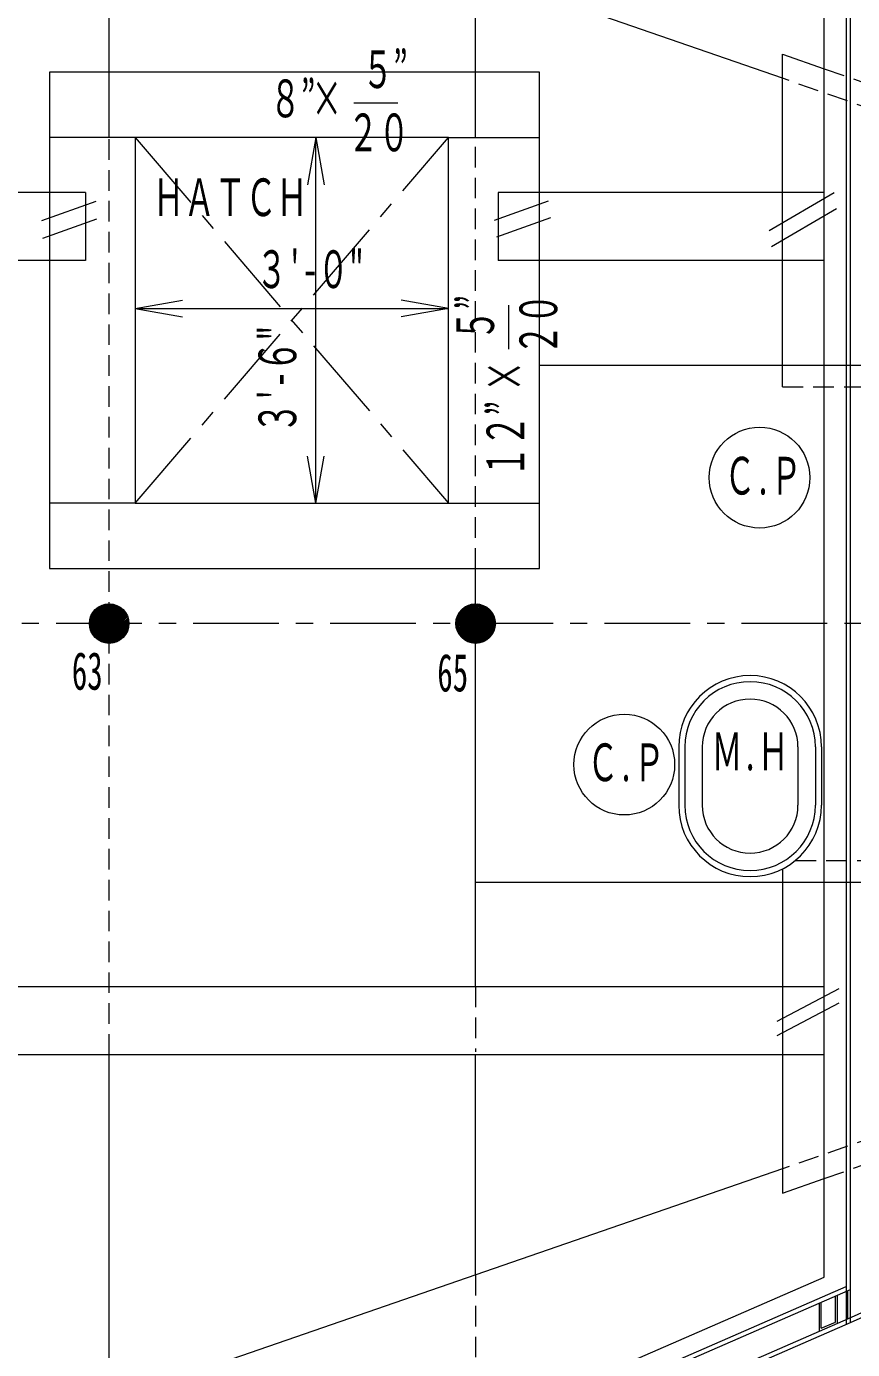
# Model space of a CAD drawing. Units: millimetres, scale not verified. Extents: x -28714 to 28714, y -20310 to 20310.
# Drawn here: x 14607 to 17017, y -2395 to 1465 of the extents above; entities that cross this region are included whole.
import ezdxf
from ezdxf.enums import TextEntityAlignment as Align

# ---------------------------------------------------------------- set-up
doc = ezdxf.new("R2010")
doc.units = ezdxf.units.MM
doc.header["$LTSCALE"] = 50
doc.linetypes.add('CHAIN1', pattern=[8, 5, -1, 1, -1])
doc.linetypes.add('DASHED1', pattern=[1.8, 1.2, -0.6])
for name, color, linetype, lineweight in [('0-0_0', 3, 'Continuous', 18), ('0-1', 4, 'CHAIN1', 18), ('0-2_寸法', 2, 'Continuous', 18)]:
    doc.layers.add(name, color=color, linetype=linetype, lineweight=lineweight)
doc.styles.add('ＭＳ ゴシック', font='')
doc.styles.get('ＭＳ ゴシック').set_extended_font_data('MS Gothic')

msp = doc.modelspace()

# ---------------------------------------------------------------- linework, layer by layer
at = {"layer": '0-0_0'}
for p, q in [((14847.82, 1142.82), (14847.82, 1991.92)), ((17010.49, -2316.03), (17010.49, 1747.64)), ((15917.11, 1142.82), (15917.11, 1622.59)), ((16934.29, -2183), (16934.29, 1628.55)), ((16997.79, 1656.28), (16997.79, -2321.57)), ((14923.64, 1140.55), (14673.51, 1140.55)), ((15838.04, 1140.55), (16103.77, 1140.55)), ((14778.43, 980.08), (12700.17, 980.08)), ((14778.43, 980.08), (14778.43, 781.96)), ((15983.24, 980.08), (15983.24, 781.96)), ((16934.29, 980.08), (15983.24, 980.08)), ((16773.07, 869.67), (16963.29, 980.41)), ((14651.67, 898.71), (14809.46, 954.76)), ((15971.71, 899.9), (16129.5, 955.95)), ((16779.88, 822.42), (16970.09, 933.16)), ((14653.9, 847.35), (14811.69, 903.4)), ((15978.69, 850.96), (16136.48, 907.01)), ((14778.43, 781.96), (12700.17, 781.96)), ((16934.29, 781.96), (15983.24, 781.96)), ((16103.77, 476.71), (18583.65, 476.71)), ((14923.64, 73.75), (14673.51, 73.75)), ((15838.04, 73.75), (16103.77, 73.75)), ((15917.11, -1336.4), (15917.11, -116.75)), ((14790.3, -273.83), (14844.43, -219.71)), ((14790.82, -268.83), (14839.42, -220.23)), ((14791.4, -277.22), (14847.82, -220.81)), ((14791.93, -263.23), (14833.82, -221.34)), ((14793.99, -256.67), (14827.26, -223.4)), ((14795.89, -277.22), (14847.82, -225.3)), ((14798.15, -248.02), (14818.62, -227.56)), ((14800.38, -277.22), (14847.82, -229.79)), ((14847.82, -220.81), (14849, -219.62)), ((14847.82, -225.3), (14853.25, -219.87)), ((14847.82, -229.79), (14857.22, -220.38)), ((14847.82, -234.28), (14860.97, -221.13)), ((14847.82, -238.77), (14864.51, -222.08)), ((14847.82, -243.26), (14867.87, -223.21)), ((14847.82, -247.75), (14871.06, -224.51)), ((14847.82, -252.24), (14874.1, -225.96)), ((14847.82, -256.73), (14877, -227.55)), ((14847.82, -261.22), (14879.76, -229.28)), ((14847.82, -265.71), (14882.39, -231.14)), ((15859.59, -273.83), (15913.71, -219.71)), ((15860.11, -268.83), (15908.71, -220.23)), ((15860.69, -277.22), (15917.11, -220.81)), ((15861.22, -263.23), (15903.11, -221.34)), ((15863.28, -256.67), (15896.55, -223.4)), ((15865.18, -277.22), (15917.11, -225.3)), ((15867.44, -248.02), (15887.91, -227.56)), ((15869.67, -277.22), (15917.11, -229.79)), ((15917.11, -220.81), (15918.29, -219.62)), ((15917.11, -225.3), (15922.54, -219.87)), ((15917.11, -229.79), (15926.51, -220.38)), ((15917.11, -234.28), (15930.25, -221.13)), ((15917.11, -238.77), (15933.79, -222.08)), ((15917.11, -243.26), (15937.15, -223.21)), ((15917.11, -247.75), (15940.35, -224.51)), ((15917.11, -252.24), (15943.39, -225.96)), ((15917.11, -256.73), (15946.29, -227.55)), ((15917.11, -261.22), (15949.05, -229.28)), ((15917.11, -265.71), (15951.68, -231.14)), ((14804.87, -277.22), (14847.82, -234.28)), ((14809.36, -277.22), (14847.82, -238.77)), ((14813.85, -277.22), (14847.82, -243.26)), ((14818.34, -277.22), (14847.82, -247.75)), ((14822.83, -277.22), (14847.82, -252.24)), ((14827.32, -277.22), (14847.82, -256.73)), ((14831.81, -277.22), (14847.82, -261.22)), ((14836.3, -277.22), (14847.82, -265.71)), ((14847.82, -270.2), (14884.89, -233.13)), ((14847.82, -274.69), (14887.27, -235.24)), ((14849.77, -277.22), (14889.52, -237.48)), ((14854.26, -277.22), (14891.65, -239.84)), ((14858.75, -277.22), (14893.66, -242.32)), ((14863.24, -277.22), (14895.53, -244.94)), ((14867.73, -277.22), (14897.28, -247.68)), ((14872.22, -277.22), (14898.89, -250.56)), ((14876.71, -277.22), (14900.36, -253.58)), ((14881.2, -277.22), (14901.67, -256.76)), ((14885.69, -277.22), (14902.83, -260.09)), ((14890.19, -277.22), (14903.8, -263.61)), ((14894.68, -277.22), (14904.57, -267.33)), ((15874.16, -277.22), (15917.11, -234.28)), ((15878.65, -277.22), (15917.11, -238.77)), ((15883.14, -277.22), (15917.11, -243.26)), ((15887.63, -277.22), (15917.11, -247.75)), ((15892.12, -277.22), (15917.11, -252.24)), ((15896.61, -277.22), (15917.11, -256.73)), ((15901.1, -277.22), (15917.11, -261.22)), ((15905.59, -277.22), (15917.11, -265.71)), ((15917.11, -270.2), (15954.18, -233.13)), ((15917.11, -274.69), (15956.56, -235.24)), ((15919.06, -277.22), (15958.81, -237.48)), ((15923.55, -277.22), (15960.94, -239.84)), ((15928.04, -277.22), (15962.94, -242.32)), ((15932.53, -277.22), (15964.82, -244.94)), ((15937.02, -277.22), (15966.57, -247.68)), ((15941.51, -277.22), (15968.18, -250.56)), ((15946, -277.22), (15969.65, -253.58)), ((15950.49, -277.22), (15970.96, -256.76)), ((15954.98, -277.22), (15972.11, -260.09)), ((15959.47, -277.22), (15973.09, -263.61)), ((15963.96, -277.22), (15973.86, -267.33)), ((14790.22, -278.41), (14791.4, -277.22)), ((14790.46, -282.66), (14795.89, -277.22)), ((14790.98, -286.63), (14800.38, -277.22)), ((14791.72, -290.37), (14804.87, -277.22)), ((14792.67, -293.91), (14809.36, -277.22)), ((14793.8, -297.27), (14813.85, -277.22)), ((14795.1, -300.47), (14818.34, -277.22)), ((14796.55, -303.51), (14822.83, -277.22)), ((14798.14, -306.41), (14827.32, -277.22)), ((14799.87, -309.17), (14831.81, -277.22)), ((14801.73, -311.8), (14836.3, -277.22)), ((14803.72, -314.3), (14840.79, -277.22)), ((14805.83, -316.68), (14845.28, -277.22)), ((14808.07, -318.93), (14847.82, -279.18)), ((14810.43, -321.06), (14847.82, -283.67)), ((14812.92, -323.06), (14847.82, -288.16)), ((14815.53, -324.94), (14847.82, -292.65)), ((14818.27, -326.69), (14847.82, -297.14)), ((14821.15, -328.3), (14847.82, -301.63)), ((14824.18, -329.76), (14847.82, -306.12)), ((14840.79, -277.22), (14847.82, -270.2)), ((14845.28, -277.22), (14847.82, -274.69)), ((14847.82, -279.18), (14849.77, -277.22)), ((14847.82, -283.67), (14854.26, -277.22)), ((14847.82, -288.16), (14858.75, -277.22)), ((14847.82, -292.65), (14863.24, -277.22)), ((14847.82, -297.14), (14867.73, -277.22)), ((14847.82, -301.63), (14872.22, -277.22)), ((14847.82, -306.12), (14876.71, -277.22)), ((14847.82, -310.61), (14881.2, -277.22)), ((14847.82, -315.1), (14885.69, -277.22)), ((14847.82, -319.59), (14890.19, -277.22)), ((14847.82, -324.08), (14894.68, -277.22)), ((14847.82, -328.57), (14899.17, -277.22)), ((14847.82, -333.06), (14903.66, -277.22)), ((14850.6, -334.77), (14905.36, -280.01)), ((14855.54, -334.32), (14904.91, -284.95)), ((14861.05, -333.3), (14903.89, -290.46)), ((14867.45, -331.39), (14901.98, -296.86)), ((14875.67, -327.66), (14898.25, -305.08)), ((14899.17, -277.22), (14905.12, -271.27)), ((14903.66, -277.22), (14905.4, -275.48)), ((15859.5, -278.41), (15860.69, -277.22)), ((15859.75, -282.66), (15865.18, -277.22)), ((15860.26, -286.63), (15869.67, -277.22)), ((15861.01, -290.37), (15874.16, -277.22)), ((15861.96, -293.91), (15878.65, -277.22)), ((15863.09, -297.27), (15883.14, -277.22)), ((15864.39, -300.47), (15887.63, -277.22)), ((15865.84, -303.51), (15892.12, -277.22)), ((15867.43, -306.41), (15896.61, -277.22)), ((15869.16, -309.17), (15901.1, -277.22)), ((15871.02, -311.8), (15905.59, -277.22)), ((15873.01, -314.3), (15910.08, -277.22)), ((15875.12, -316.68), (15914.57, -277.22)), ((15877.36, -318.93), (15917.11, -279.18)), ((15879.72, -321.06), (15917.11, -283.67)), ((15882.2, -323.06), (15917.11, -288.16)), ((15884.82, -324.94), (15917.11, -292.65)), ((15887.56, -326.69), (15917.11, -297.14)), ((15890.44, -328.3), (15917.11, -301.63)), ((15893.46, -329.76), (15917.11, -306.12)), ((15910.08, -277.22), (15917.11, -270.2)), ((15914.57, -277.22), (15917.11, -274.69)), ((15917.11, -279.18), (15919.06, -277.22)), ((15917.11, -283.67), (15923.55, -277.22)), ((15917.11, -288.16), (15928.04, -277.22)), ((15917.11, -292.65), (15932.53, -277.22)), ((15917.11, -297.14), (15937.02, -277.22)), ((15917.11, -301.63), (15941.51, -277.22)), ((15917.11, -306.12), (15946, -277.22)), ((15917.11, -310.61), (15950.49, -277.22)), ((15917.11, -315.1), (15954.98, -277.22)), ((15917.11, -319.59), (15959.47, -277.22)), ((15917.11, -324.08), (15963.96, -277.22)), ((15917.11, -328.57), (15968.45, -277.22)), ((15917.11, -333.06), (15972.94, -277.22)), ((15919.89, -334.77), (15974.65, -280.01)), ((15924.83, -334.32), (15974.2, -284.95)), ((15930.34, -333.3), (15973.18, -290.46)), ((15936.74, -331.39), (15971.27, -296.86)), ((15944.96, -327.66), (15967.54, -305.08)), ((15968.45, -277.22), (15974.41, -271.27)), ((15972.94, -277.22), (15974.69, -275.48)), ((14827.35, -331.08), (14847.82, -310.61)), ((14830.69, -332.23), (14847.82, -315.1)), ((14834.2, -333.21), (14847.82, -319.59)), ((14837.92, -333.98), (14847.82, -324.08)), ((14841.86, -334.53), (14847.82, -328.57)), ((14846.07, -334.81), (14847.82, -333.06)), ((15896.64, -331.08), (15917.11, -310.61)), ((15899.98, -332.23), (15917.11, -315.1)), ((15903.49, -333.21), (15917.11, -319.59)), ((15907.21, -333.98), (15917.11, -324.08)), ((15911.15, -334.53), (15917.11, -328.57)), ((15915.36, -334.81), (15917.11, -333.06)), ((16509.63, -637.08), (16509.63, -806.89)), ((16527.41, -637.08), (16527.41, -806.89)), ((16578.21, -637.08), (16578.21, -806.89)), ((16857.61, -637.08), (16857.61, -806.89)), ((16908.41, -637.08), (16908.41, -806.89)), ((16926.19, -637.08), (16926.19, -806.89)), ((15917.11, -1031.16), (18583.65, -1031.16)), ((16934.29, -1336.4), (12700.17, -1336.4)), ((16796.49, -1437.1), (16977.63, -1341.37)), ((16796.49, -1478.91), (16977.63, -1383.17)), ((14847.82, -2546.37), (14847.82, -1534.52)), ((15917.11, -2177.04), (15917.11, -1534.52)), ((16967.5, -2314.3), (16967.5, -2237.8)), ((16972.58, -2318.71), (16972.58, -2235.58)), ((17003.08, -2305.41), (17003.08, -2222.53)), ((16920.51, -2341.42), (16920.51, -2258.29)), ((16925.59, -2332.58), (16925.59, -2256.07)), ((16925.59, -2332.58), (16967.5, -2314.3))]:
    msp.add_line(p, q, dxfattribs=at)
at = {"layer": '0-0_0', "color": 1, "linetype": 'DASHED1'}
for p, q in [((17086.69, 1217.49), (16812.37, 1313.38)), ((16934.29, 1341.22), (17086.69, 1288.01)), ((14847.82, -1534.52), (14847.82, 1142.82)), ((15917.11, -116.75), (15917.11, 1142.82)), ((16812.37, 413.21), (18565.92, 413.21)), ((16850.32, -967.66), (18583.65, -967.66)), ((15917.11, -1336.4), (15917.11, -1526.17)), ((17086.69, -1771.94), (16812.37, -1867.83)), ((16934.29, -1895.67), (17086.69, -1842.46)), ((15917.11, -2177.04), (15917.11, -2682.04))]:
    msp.add_line(p, q, dxfattribs=at)
at = {"layer": '0-0_0', "color": 4, "linetype": 'CHAIN1'}
for p, q in [((14923.64, 1140.55), (15838.04, 73.75)), ((14923.64, 73.75), (15838.04, 1140.55))]:
    msp.add_line(p, q, dxfattribs=at)
at = {"layer": '0-0_0'}
for points in [[(16812.37, 1313.38), (12835.72, 2686.88), (8357.1, 3276.53), (1864.02, 3483.43), (1742.39, 3483.43), (-4756.52, 3358.91), (-4867.55, 3349.98), (-9159.43, 3004.96), (-9264.93, 2986.56)], [(16812.37, 413.21), (16812.37, 1383.79), (16934.29, 1341.22)], [(16812.37, -992.52), (16812.37, -1938.24), (16934.29, -1895.67)], [(16934.29, -1534.52), (12700.17, -1534.52), (12700.17, -1336.4)], [(16812.37, -1867.83), (12835.72, -3241.33), (8357.1, -3830.98), (1864.02, -4037.88), (1742.39, -4037.88), (-4756.52, -3913.36), (-4867.55, -3904.43), (-9159.43, -3559.41), (-9264.93, -3541.01)], [(6973.82, -4306.61), (8177.58, -4235.19), (9268.78, -4140.62), (10372.06, -4004.23), (11474.56, -3839.54), (12567.02, -3638.14), (13692.75, -3368.11), (14786.13, -3038.47), (15851.94, -2655.04), (16934.29, -2183)], [(6976.32, -4357.35), (8181.28, -4285.86), (9274.09, -4191.15), (10378.93, -4054.57), (11482.92, -3889.66), (12577.56, -3687.85), (13706.02, -3417.17), (14802.07, -3086.72), (15870.72, -2702.27), (16997.79, -2210.73)], [(6976.94, -4370.03), (8182.2, -4298.53), (9275.42, -4203.78), (10380.64, -4067.15), (11485.01, -3902.19), (12580.19, -3700.28), (13709.33, -3429.43), (14806.05, -3098.79), (15875.41, -2714.08), (17010.49, -2219.05)], [(6980.68, -4446.15), (8187.75, -4374.53), (9283.39, -4279.58), (10390.95, -4142.66), (11497.55, -3977.36), (12596, -3774.85), (13729.23, -3503.02), (14829.97, -3171.16), (15903.57, -2784.93), (17005.41, -2304.39)], [(6981.3, -4458.83), (8188.67, -4387.2), (9284.72, -4292.21), (10392.67, -4155.24), (11499.64, -3989.89), (12598.63, -3787.28), (13732.55, -3515.29), (14833.95, -3183.23), (15908.26, -2796.74), (17010.49, -2316.03)]]:
    msp.add_lwpolyline(points, dxfattribs=at)
for points in [[(14673.51, -116.75), (16103.77, -116.75), (16103.77, 1331.05), (14673.51, 1331.05)], [(14923.64, 73.75), (15838.04, 73.75), (15838.04, 1140.55), (14923.64, 1140.55)]]:
    msp.add_lwpolyline(points, close=True, dxfattribs=at)
for centre, radius in [((16745.5, 148.51), 146.89), ((14847.82, -277.22), 57.61), ((15917.11, -277.22), 57.61), ((16350.84, -688.43), 146.89)]:
    msp.add_circle(centre, radius, dxfattribs=at)
for centre, radius, start, end in [((9603.25, -14563.03), 17913.83, 52.88955, 65.594), ((9603.25, -14563.03), 17926.53, 52.83593, 65.594), ((9603.25, 14008.58), 17913.83, 294.406, 307.11045), ((9603.25, 14008.58), 17926.53, 294.406, 307.16407), ((16717.91, -637.08), 208.28, 0, 180), ((16717.91, -637.08), 190.5, 0, 180), ((16717.91, -637.08), 139.7, 0, 180), ((16717.91, -637.08), 139.7, 0, 180), ((16717.91, -806.89), 208.28, 180, 0), ((16717.91, -806.89), 190.5, 180, 0), ((16717.91, -806.89), 139.7, 180, 0)]:
    msp.add_arc(centre, radius, start, end, dxfattribs=at)
at = {"layer": '0-1'}
msp.add_line((22142.93, -277.22), (-24129.6, -277.22), dxfattribs=at)
at = {"layer": '0-2_寸法'}
for p, q in [((15561.62, 1241.78), (15689.86, 1241.78)), ((15451.07, 1140.55), (15426.76, 1002.68)), ((14923.64, 641.7), (15061.51, 666.01)), ((15838.04, 641.7), (15700.16, 666.01)), ((14923.64, 641.7), (15838.04, 641.7)), ((14923.64, 641.7), (15061.51, 617.39)), ((15838.04, 641.7), (15700.16, 617.39)), ((16013.79, 523.3), (16013.79, 651.54)), ((15451.07, 73.75), (15426.76, 211.62)), ((15451.07, 73.75), (15475.38, 211.62))]:
    msp.add_line(p, q, dxfattribs=at)
msp.add_lwpolyline([(15451.07, 73.75), (15451.07, 1140.55), (15475.38, 1002.68)], dxfattribs=at)

# ---------------------------------------------------------------- texts
at = {"layer": '0-2_寸法', "style": 'ＭＳ ゴシック', "width": 0.6}
for s, p in [('５”', (15586.48, 1251.79)), ('８”', (15316.97, 1166.58)), ('×', (15437.84, 1166.37)), ('２０', (15544.03, 1067.45)), ('ＨＡＴＣＨ', (14976.16, 878.2)), ('３\'-０"', (15276.97, 668.55)), ('Ｃ.Ｐ', (16643.14, 66.17)), ('63', (14738.96, -503.07)), ('65', (15805.35, -508.04)), ('Ｍ.Ｈ', (16605.63, -737.94)), ('Ｃ.Ｐ', (16243.47, -769.78))]:
    msp.add_text(s, height=110, dxfattribs=at).set_placement(p, align=Align.BOTTOM_LEFT)
for s, p in [('５”', (16003.78, 548.15)), ('２０', (16188.12, 505.71)), ('３\'-６"', (15426.64, 277.6)), ('×', (16089.19, 399.52)), ('１２”', (16092.06, 149.47))]:
    msp.add_text(s, height=110, rotation=90, dxfattribs=at).set_placement(p, align=Align.BOTTOM_LEFT)

doc.saveas('drawing.dxf')
